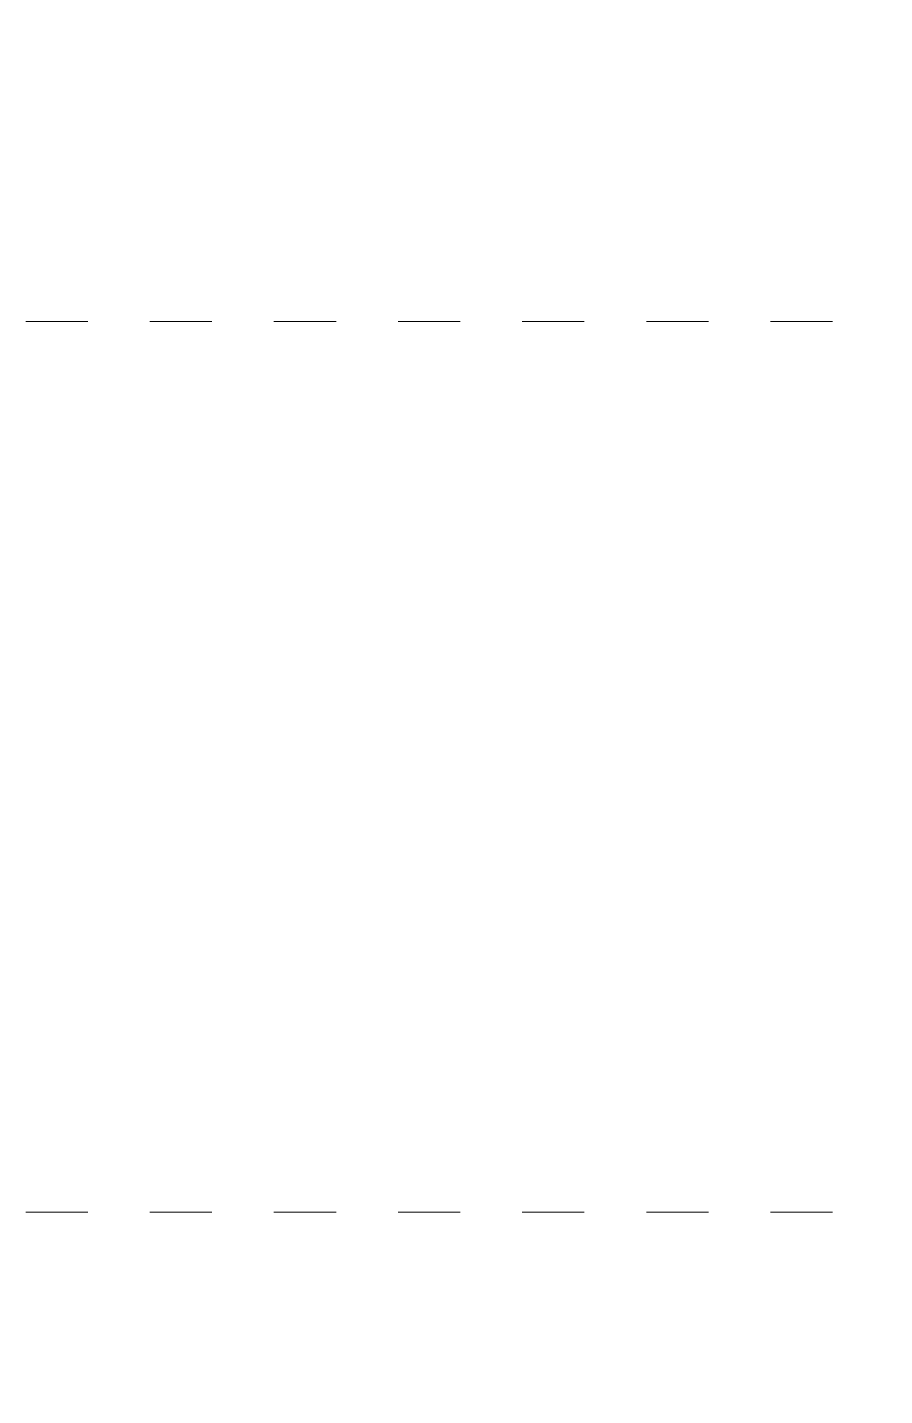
# Model space of a CAD drawing. Header units: millimetres. Extents: x -48147 to 1468943, y -496296 to 18123.
# Drawn here: x 1407679 to 1411578, y -479980 to -473757 of the extents above; entities that cross this region are included whole.
import ezdxf

# ---------------------------------------------------------------- set-up
doc = ezdxf.new("R2010")
doc.units = ezdxf.units.MM
doc.header["$MEASUREMENT"] = 0
doc.linetypes.add('Dashed', pattern=[2822.222233, 1411.111116, -1411.111116])
doc.linetypes.add('Wipeout_Contour', pattern=[1000, 0, -1000])
for name, color, linetype, lineweight, true_color in [('0_Pen_No__105', 7, 'Continuous', 15, 0xa6a6a6), ('A-20-M_Roof_Pen_No__53', 7, 'Continuous', 35, 0x444444), ('New_A-20-M_Roof_Pen_No__147', 7, 'Continuous', 0, 0x606060), ('New_A-20-M_Roof_Pen_No__149', 7, 'Continuous', 0, 0x2a2a2a), ('New_A-20-M_Roof_Pen_No__81', 7, 'Continuous', 20, 0x6a6a6a), ('New_A-25-M_Wall_Ext_Pen_No__107', 7, 'Continuous', 15, 0xa6a6a6), ('New_A-25-M_Wall_Int_Pen_No__107', 7, 'Continuous', 15, 0xa6a6a6)]:
    doc.layers.add(name, color=color, linetype=linetype, lineweight=lineweight, true_color=true_color)
for name, color, linetype in [('A-20-M_Roof', 7, 'Continuous'), ('A-95-M_Elevation Hatch', 7, 'Continuous'), ('A-95-P_Drawing', 7, 'Continuous'), ('New_A-20-M_Roof', 7, 'Continuous'), ('New_A-25-M_Wall_Ext', 7, 'Continuous'), ('New_A-25-M_Wall_Int', 7, 'Continuous'), ('New_ArchiCAD Windows', 7, 'Continuous'), ('S-280-M_STRUCT_FRAME.IFC Import', 7, 'Continuous')]:
    doc.layers.add(name, color=color, linetype=linetype)
for name, color, linetype, lineweight in [('A-20-M_Roof_Pen_No__85', 8, 'Continuous', 20), ('A-20-M_Roof_Pen_No__93', 8, 'Continuous', 13), ('A-95-M_Elevation Hatch_Pen_No__22', 8, 'Continuous', 50), ('New_A-20-M_Roof_Pen_No__193', 7, 'Continuous', 18), ('New_A-20-M_Roof_Pen_No__4', 7, 'Continuous', 20), ('New_A-20-M_Roof_Pen_No__85', 8, 'Continuous', 20), ('New_A-20-M_Roof_Pen_No__92', 8, 'Continuous', 13), ('New_A-25-M_Wall_Ext_Pen_No__1', 7, 'Continuous', 13), ('New_A-25-M_Wall_Ext_Pen_No__87', 8, 'Continuous', 20), ('New_A-25-M_Wall_Int_Pen_No__1', 7, 'Continuous', 13), ('New_A-25-M_Wall_Int_Pen_No__87', 8, 'Continuous', 20), ('New_ArchiCAD Windows_Pen_No__101', 252, 'Continuous', 15), ('New_ArchiCAD Windows_Pen_No__3', 7, 'Continuous', 18), ('New_ArchiCAD Windows_Pen_No__87', 8, 'Continuous', 20), ('S-280-M_STRUCT_FRAME.IFC Import_Pen_No__1', 7, 'Continuous', 13), ('S-280-M_STRUCT_FRAME.IFC Import_Pen_No__160', 5, 'Continuous', 200)]:
    doc.layers.add(name, color=color, linetype=linetype, lineweight=lineweight)
pattern_1 = [(60, (1411454.48, -491295.517), (-43.30127, 25), []), (120, (1411454.48, -491295.517), (43.30127, 25), [])]
pattern_2 = [(90, (1411470.33, -491295.52), (-317, 0), []), (90, (1411454.48, -491295.52), (-317, 0), []), (90, (1411438.63, -491295.52), (-317, 0), []), (90, (1411612.98, -491040.52), (-158.5, 0), [])]

# ---------------------------------------------------------------- blocks, each defined once
blk = doc.blocks.new('Section Elem_175_1', base_point=(1411454.5, -491295.5))
at = {"layer": 'New_A-25-M_Wall_Ext_Pen_No__87', "linetype": 'Continuous'}
blk.add_line((1393118.5, -473878.3), (1411385.1, -473878.3), dxfattribs=at)
blk = doc.blocks.new('Section Elem_181_1', base_point=(1411454.5, -491295.5))
at = {"color": 254, "linetype": 'Wipeout_Contour', "lineweight": 0, "ltscale": 5955567.597239427}
blk.add_wipeout([(1410360.9, -476195.5), (1410335.9, -476195.5), (1410335.9, -478195.5), (1410360.9, -478195.5)], dxfattribs=at).dxf.layer = 'New_ArchiCAD Windows'
at = {"color": 254, "linetype": 'Wipeout_Contour', "lineweight": 0, "ltscale": 5958883.067531196}
blk.add_wipeout([(1411210.9, -478195.5), (1411235.9, -478195.5), (1411235.9, -476195.5), (1411210.9, -476195.5)], dxfattribs=at).dxf.layer = 'New_ArchiCAD Windows'
at = {"color": 254, "linetype": 'Wipeout_Contour', "lineweight": 0, "ltscale": 11911839.69675247}
blk.add_wipeout([(1411210.9, -476195.5), (1411235.9, -476195.5), (1411235.9, -476145.5), (1410335.9, -476145.5), (1410335.9, -476195.5), (1410360.9, -476195.5), (1410360.9, -476170.5), (1411210.9, -476170.5)], dxfattribs=at).dxf.layer = 'New_ArchiCAD Windows'
at = {"color": 254, "linetype": 'Wipeout_Contour', "lineweight": 0, "ltscale": 11917061.81452594}
blk.add_wipeout([(1411210.9, -478220.5), (1410360.9, -478220.5), (1410360.9, -478195.5), (1410335.9, -478195.5), (1410335.9, -478245.5), (1411235.9, -478245.5), (1411235.9, -478195.5), (1411210.9, -478195.5)], dxfattribs=at).dxf.layer = 'New_ArchiCAD Windows'
at = {"color": 254, "linetype": 'Wipeout_Contour', "lineweight": 0, "ltscale": 5955709.625036767}
blk.add_wipeout([(1410410.9, -478170.5), (1410410.9, -476220.5), (1410360.9, -476220.5), (1410360.9, -478170.5)], dxfattribs=at).dxf.layer = 'New_ArchiCAD Windows'
at = {"color": 254, "linetype": 'Wipeout_Contour', "lineweight": 0, "ltscale": 5958740.912186125}
blk.add_wipeout([(1411160.9, -476220.5), (1411160.9, -478170.5), (1411210.9, -478170.5), (1411210.9, -476220.5)], dxfattribs=at).dxf.layer = 'New_ArchiCAD Windows'
at = {"color": 254, "linetype": 'Wipeout_Contour', "lineweight": 0, "ltscale": 8933931.816816952}
blk.add_wipeout([(1411210.9, -476170.5), (1410360.9, -476170.5), (1410360.9, -476220.5), (1410410.9, -476220.5), (1411160.9, -476220.5), (1411210.9, -476220.5)], dxfattribs=at).dxf.layer = 'New_ArchiCAD Windows'
at = {"color": 254, "linetype": 'Wipeout_Contour', "lineweight": 0, "ltscale": 8937744.110189417}
blk.add_wipeout([(1410360.9, -478220.5), (1411210.9, -478220.5), (1411210.9, -478170.5), (1411160.9, -478170.5), (1410410.9, -478170.5), (1410360.9, -478170.5)], dxfattribs=at).dxf.layer = 'New_ArchiCAD Windows'
at = {"layer": 'New_ArchiCAD Windows_Pen_No__101', "linetype": 'Continuous'}
for p, q in [((1410360.9, -476220.5), (1410360.9, -476170.5)), ((1410360.9, -476170.5), (1411210.9, -476170.5)), ((1411210.9, -476170.5), (1411210.9, -476220.5)), ((1410360.9, -478170.5), (1410360.9, -476220.5)), ((1411210.9, -476220.5), (1411210.9, -478170.5)), ((1410360.9, -478220.5), (1410360.9, -478170.5)), ((1411210.9, -478220.5), (1410360.9, -478220.5)), ((1411210.9, -478170.5), (1411210.9, -478220.5))]:
    blk.add_line(p, q, dxfattribs=at)
at = {"layer": 'New_ArchiCAD Windows_Pen_No__87', "linetype": 'Continuous'}
for p, q in [((1410335.9, -476145.5), (1411235.9, -476145.5)), ((1410335.9, -478245.5), (1410335.9, -476145.5)), ((1411235.9, -476145.5), (1411235.9, -478245.5)), ((1411235.9, -478245.5), (1410335.9, -478245.5))]:
    blk.add_line(p, q, dxfattribs=at)
at = {"color": 254, "linetype": 'Wipeout_Contour', "lineweight": 0, "ltscale": 5957225.265999516}
blk.add_wipeout([(1411160.9, -478170.5), (1411160.9, -476220.5), (1410410.9, -476220.5), (1410410.9, -478170.5)], dxfattribs=at).dxf.layer = 'New_ArchiCAD Windows'
at = {"layer": 'New_ArchiCAD Windows_Pen_No__101', "linetype": 'Continuous'}
for p, q in [((1410410.9, -476220.5), (1410410.9, -478170.5)), ((1411160.9, -476220.5), (1410410.9, -476220.5)), ((1411160.9, -478170.5), (1411160.9, -476220.5)), ((1410410.9, -478170.5), (1411160.9, -478170.5))]:
    blk.add_line(p, q, dxfattribs=at)
at = {"layer": 'New_ArchiCAD Windows_Pen_No__3', "linetype": 'Continuous'}
for p, q in [((1411210.9, -476170.5), (1411159.8, -476232.1)), ((1411127.9, -476270.6), (1411076.9, -476332.2)), ((1411044.9, -476370.7), (1410993.9, -476432.2)), ((1410962, -476470.7), (1410910.9, -476532.3)), ((1410879, -476570.8), (1410827.9, -476632.4)), ((1410796, -476670.9), (1410744.9, -476732.4)), ((1410713, -476770.9), (1410661.9, -476832.5)), ((1410630, -476871), (1410579, -476932.6)), ((1410547, -476971.1), (1410496, -477032.6)), ((1410464.1, -477071.1), (1410413, -477132.7)), ((1410412, -477133.9), (1410360.9, -477195.5)), ((1410412, -477257.1), (1410360.9, -477195.5)), ((1410464.1, -477319.9), (1410413, -477258.3)), ((1410547, -477420), (1410496, -477358.4)), ((1410630, -477520), (1410579, -477458.5)), ((1410713, -477620.1), (1410661.9, -477558.5)), ((1410796, -477720.2), (1410744.9, -477658.6)), ((1410879, -477820.2), (1410827.9, -477758.7)), ((1410962, -477920.3), (1410910.9, -477858.7)), ((1411044.9, -478020.4), (1410993.9, -477958.8)), ((1411127.9, -478120.4), (1411076.9, -478058.9)), ((1411210.9, -478220.5), (1411159.8, -478158.9))]:
    blk.add_line(p, q, dxfattribs=at)
blk = doc.blocks.new('Section Elem_189_1', base_point=(1411454.5, -491295.5))
at = {"color": 254, "linetype": 'Wipeout_Contour', "lineweight": 0, "ltscale": 5948466.72988115}
blk.add_wipeout([(1408486.7, -476195.5), (1408461.7, -476195.5), (1408461.7, -478195.5), (1408486.7, -478195.5)], dxfattribs=at).dxf.layer = 'New_ArchiCAD Windows'
at = {"color": 254, "linetype": 'Wipeout_Contour', "lineweight": 0, "ltscale": 5951781.747166374}
blk.add_wipeout([(1409336.7, -478195.5), (1409361.7, -478195.5), (1409361.7, -476195.5), (1409336.7, -476195.5)], dxfattribs=at).dxf.layer = 'New_ArchiCAD Windows'
at = {"color": 254, "linetype": 'Wipeout_Contour', "lineweight": 0, "ltscale": 11897634.39297917}
blk.add_wipeout([(1409336.7, -476195.5), (1409361.7, -476195.5), (1409361.7, -476145.5), (1408461.7, -476145.5), (1408461.7, -476195.5), (1408486.7, -476195.5), (1408486.7, -476170.5), (1409336.7, -476170.5)], dxfattribs=at).dxf.layer = 'New_ArchiCAD Windows'
at = {"color": 254, "linetype": 'Wipeout_Contour', "lineweight": 0, "ltscale": 11902862.74301797}
blk.add_wipeout([(1409336.7, -478220.5), (1408486.7, -478220.5), (1408486.7, -478195.5), (1408461.7, -478195.5), (1408461.7, -478245.5), (1409361.7, -478245.5), (1409361.7, -478195.5), (1409336.7, -478195.5)], dxfattribs=at).dxf.layer = 'New_ArchiCAD Windows'
at = {"color": 254, "linetype": 'Wipeout_Contour', "lineweight": 0, "ltscale": 5948608.738193872}
blk.add_wipeout([(1408536.7, -478170.5), (1408536.7, -476220.5), (1408486.7, -476220.5), (1408486.7, -478170.5)], dxfattribs=at).dxf.layer = 'New_ArchiCAD Windows'
at = {"color": 254, "linetype": 'Wipeout_Contour', "lineweight": 0, "ltscale": 5951639.611165858}
blk.add_wipeout([(1409286.7, -476220.5), (1409286.7, -478170.5), (1409336.7, -478170.5), (1409336.7, -476220.5)], dxfattribs=at).dxf.layer = 'New_ArchiCAD Windows'
at = {"color": 254, "linetype": 'Wipeout_Contour', "lineweight": 0, "ltscale": 8923277.901113523}
blk.add_wipeout([(1409336.7, -476170.5), (1408486.7, -476170.5), (1408486.7, -476220.5), (1408536.7, -476220.5), (1409286.7, -476220.5), (1409336.7, -476220.5)], dxfattribs=at).dxf.layer = 'New_ArchiCAD Windows'
at = {"color": 254, "linetype": 'Wipeout_Contour', "lineweight": 0, "ltscale": 8927094.744215617}
blk.add_wipeout([(1408486.7, -478220.5), (1409336.7, -478220.5), (1409336.7, -478170.5), (1409286.7, -478170.5), (1408536.7, -478170.5), (1408486.7, -478170.5)], dxfattribs=at).dxf.layer = 'New_ArchiCAD Windows'
at = {"layer": 'New_ArchiCAD Windows_Pen_No__101', "linetype": 'Continuous'}
for p, q in [((1408486.7, -476220.5), (1408486.7, -476170.5)), ((1408486.7, -476170.5), (1409336.7, -476170.5)), ((1409336.7, -476170.5), (1409336.7, -476220.5)), ((1408486.7, -478170.5), (1408486.7, -476220.5)), ((1409336.7, -476220.5), (1409336.7, -478170.5)), ((1408486.7, -478220.5), (1408486.7, -478170.5)), ((1409336.7, -478220.5), (1408486.7, -478220.5)), ((1409336.7, -478170.5), (1409336.7, -478220.5))]:
    blk.add_line(p, q, dxfattribs=at)
at = {"layer": 'New_ArchiCAD Windows_Pen_No__87', "linetype": 'Continuous'}
for p, q in [((1408461.7, -476145.5), (1409361.7, -476145.5)), ((1408461.7, -478245.5), (1408461.7, -476145.5)), ((1409361.7, -476145.5), (1409361.7, -478245.5)), ((1409361.7, -478245.5), (1408461.7, -478245.5))]:
    blk.add_line(p, q, dxfattribs=at)
at = {"color": 254, "linetype": 'Wipeout_Contour', "lineweight": 0, "ltscale": 5950124.172058375}
blk.add_wipeout([(1409286.7, -478170.5), (1409286.7, -476220.5), (1408536.7, -476220.5), (1408536.7, -478170.5)], dxfattribs=at).dxf.layer = 'New_ArchiCAD Windows'
at = {"layer": 'New_ArchiCAD Windows_Pen_No__101', "linetype": 'Continuous'}
for p, q in [((1408536.7, -476220.5), (1408536.7, -478170.5)), ((1409286.7, -476220.5), (1408536.7, -476220.5)), ((1409286.7, -478170.5), (1409286.7, -476220.5)), ((1408536.7, -478170.5), (1409286.7, -478170.5))]:
    blk.add_line(p, q, dxfattribs=at)
at = {"layer": 'New_ArchiCAD Windows_Pen_No__3', "linetype": 'Continuous'}
for p, q in [((1409336.7, -476170.5), (1409285.6, -476232.1)), ((1409253.7, -476270.6), (1409202.6, -476332.2)), ((1409170.7, -476370.7), (1409119.7, -476432.2)), ((1409087.7, -476470.7), (1409036.7, -476532.3)), ((1409004.8, -476570.8), (1408953.7, -476632.4)), ((1408921.8, -476670.9), (1408870.7, -476732.4)), ((1408838.8, -476770.9), (1408787.7, -476832.5)), ((1408755.8, -476871), (1408704.7, -476932.6)), ((1408672.8, -476971.1), (1408621.8, -477032.6)), ((1408589.8, -477071.1), (1408538.8, -477132.7)), ((1408537.8, -477133.9), (1408486.7, -477195.5)), ((1408537.8, -477257.1), (1408486.7, -477195.5)), ((1408589.8, -477319.9), (1408538.8, -477258.3)), ((1408672.8, -477420), (1408621.8, -477358.4)), ((1408755.8, -477520), (1408704.7, -477458.5)), ((1408838.8, -477620.1), (1408787.7, -477558.5)), ((1408921.8, -477720.2), (1408870.7, -477658.6)), ((1409004.8, -477820.2), (1408953.7, -477758.7)), ((1409087.7, -477920.3), (1409036.7, -477858.7)), ((1409170.7, -478020.4), (1409119.7, -477958.8)), ((1409253.7, -478120.4), (1409202.6, -478058.9)), ((1409336.7, -478220.5), (1409285.6, -478158.9))]:
    blk.add_line(p, q, dxfattribs=at)
blk = doc.blocks.new('Section Elem_421_1', base_point=(1411454.5, -491295.5))
at = {"layer": 'New_A-25-M_Wall_Ext_Pen_No__107', "linetype": 'Continuous'}
blk.add_hatch(color=256, dxfattribs=at).paths.add_polyline_path([(1411385.8, -471380.5), (1411385.1, -471380.5), (1411385.1, -479145.5), (1411385.8, -479145.5)])
at = {"color": 254, "linetype": 'Wipeout_Contour', "lineweight": 0, "ltscale": 5957420.796347932}
blk.add_wipeout([(1411584.6, -471380.5), (1411385.8, -471380.5), (1411385.8, -479145.5), (1411584.6, -479145.5)], dxfattribs=at).dxf.layer = 'New_A-25-M_Wall_Ext'
at = {"layer": 'New_A-25-M_Wall_Ext_Pen_No__107', "linetype": 'Continuous'}
h = blk.add_hatch(dxfattribs=at)
h.set_pattern_fill('Batt_Insulation_0001', color=256, style=0, pattern_type=2)
h.set_pattern_definition(pattern_1)
h.paths.add_polyline_path([(1411584.6, -471380.5), (1411385.8, -471380.5), (1411385.8, -479145.5), (1411584.6, -479145.5)])
at = {"layer": 'New_A-25-M_Wall_Ext_Pen_No__1', "linetype": 'Continuous'}
for p, q in [((1411385.1, -471380.5), (1411385.1, -479145.5)), ((1411385.8, -471380.5), (1411385.8, -479145.5))]:
    blk.add_line(p, q, dxfattribs=at)
at = {"layer": 'New_A-25-M_Wall_Ext_Pen_No__1', "linetype": 'Continuous', "flags": 128}
blk.add_lwpolyline([(1411750.1, -479145.5), (1411735.1, -479145.5), (1411732.1, -479145.5), (1411588.1, -479145.5), (1411585.1, -479145.5), (1411584.6, -479145.5), (1411385.8, -479145.5), (1411385.1, -479145.5)], dxfattribs=at)
blk = doc.blocks.new('Section Elem_481_1', base_point=(1411454.5, -491295.5))
at = {"layer": 'New_A-20-M_Roof_Pen_No__4', "linetype": 'Continuous'}
for p, q in [((1408236.4, -479326.5), (1406805.4, -479326.5)), ((1408305.4, -479326.5), (1408236.4, -479326.5)), ((1409736.4, -479326.5), (1408305.4, -479326.5)), ((1409805.4, -479326.5), (1409736.4, -479326.5)), ((1411236.4, -479326.5), (1409805.4, -479326.5)), ((1411305.4, -479326.5), (1411236.4, -479326.5))]:
    blk.add_line(p, q, dxfattribs=at)
at = {"color": 254, "linetype": 'Wipeout_Contour', "lineweight": 0, "ltscale": 5962899.614435782}
blk.add_wipeout([(1411569.9, -479281.5), (1411569.1, -479281.5), (1411569.1, -479326.5), (1411569.9, -479326.5)], dxfattribs=at).dxf.layer = 'New_A-20-M_Roof'
at = {"layer": 'New_A-20-M_Roof_Pen_No__4', "linetype": 'Continuous'}
for p, q in [((1411568.9, -479326.5), (1411305.4, -479326.5)), ((1411569.1, -479326.5), (1411568.9, -479326.5))]:
    blk.add_line(p, q, dxfattribs=at)
at = {"color": 254, "linetype": 'Wipeout_Contour', "lineweight": 0, "ltscale": 5923904.695685593}
blk.add_wipeout([(1411569.1, -479281.5), (1390975.3, -479281.5), (1390975.3, -479291.5), (1411569.1, -479291.5)], dxfattribs=at).dxf.layer = 'New_A-20-M_Roof'
at = {"layer": 'New_A-20-M_Roof_Pen_No__81', "linetype": 'Continuous', "lineweight": 0, "true_color": 0x353535}
blk.add_hatch(color=250, dxfattribs=at).paths.add_polyline_path([(1390975.3, -479291.5), (1390975.3, -479326.5), (1411569.1, -479326.5), (1411569.1, -479291.5)])
at = {"layer": 'New_A-20-M_Roof_Pen_No__85', "linetype": 'Continuous'}
h = blk.add_hatch(dxfattribs=at)
h.set_pattern_fill('Batt_Insulation_0001', color=256, style=0, pattern_type=2)
h.set_pattern_definition(pattern_1)
h.paths.add_polyline_path([(1411569.1, -479281.5), (1390975.3, -479281.5), (1390975.3, -479291.5), (1411569.1, -479291.5)])
at = {"layer": 'New_A-20-M_Roof_Pen_No__147', "linetype": 'Continuous'}
blk.add_line((1411569.1, -479291.5), (1411569.1, -479326.5), dxfattribs=at)
at = {"layer": 'New_A-20-M_Roof_Pen_No__149', "linetype": 'Continuous'}
blk.add_line((1411569.1, -479291.5), (1390975.3, -479291.5), dxfattribs=at)
at = {"layer": 'New_A-20-M_Roof_Pen_No__193', "linetype": 'Continuous'}
blk.add_line((1411569.1, -479281.5), (1411569.1, -479291.5), dxfattribs=at)
at = {"layer": 'New_A-20-M_Roof_Pen_No__92', "linetype": 'Continuous'}
blk.add_line((1411569.9, -479281.5), (1411569.9, -479326.5), dxfattribs=at)
blk = doc.blocks.new('Section Elem_482_1', base_point=(1411454.5, -491295.5))
at = {"color": 254, "linetype": 'Wipeout_Contour', "lineweight": 0, "ltscale": 23705300.2218398}
blk.add_wipeout([(1392500.3, -479016.8), (1392538.1, -479017.1), (1392737.2, -479018.8), (1398924.4, -479070.2), (1409723.6, -479070.2), (1410096.4, -479059.4), (1410101.5, -479059.2), (1411385.1, -479021.9), (1411385.1, -479016.9), (1407099.5, -479016.9), (1407099.5, -479062.4), (1405191.5, -479062.4), (1405191.5, -479016.9), (1392753.2, -479016.9), (1392753.2, -479016.5), (1392510.8, -479016.5)], dxfattribs=at).dxf.layer = 'A-20-M_Roof'
at = {"color": 254, "linetype": 'Wipeout_Contour', "lineweight": 0, "ltscale": 5962783.557792612}
blk.add_wipeout([(1411569.9, -479145.5), (1411569.2, -479145.5), (1411569.2, -479281.5), (1411569.9, -479281.5)], dxfattribs=at).dxf.layer = 'A-20-M_Roof'
at = {"color": 254, "linetype": 'Wipeout_Contour', "lineweight": 0, "ltscale": 4469826.732719342}
blk.add_wipeout([(1409723.6, -479070.2), (1411385.1, -479040.8), (1411385.1, -479021.9)], dxfattribs=at).dxf.layer = 'A-20-M_Roof'
at = {"color": 254, "linetype": 'Wipeout_Contour', "lineweight": 0, "ltscale": 11866068.12778171}
blk.add_wipeout([(1394782.8, -479281.5), (1411569.2, -479281.5), (1411569.2, -479138.2), (1411569.1, -479037.6), (1409723.6, -479070.2), (1398924.4, -479070.2), (1397003.6, -479067.5), (1394782.8, -479068.1)], dxfattribs=at).dxf.layer = 'A-20-M_Roof'
at = {"layer": 'A-20-M_Roof_Pen_No__85', "linetype": 'Continuous'}
h = blk.add_hatch(dxfattribs=at)
h.set_pattern_fill('Batt_Insulation_0001', color=256, style=0, pattern_type=2)
h.set_pattern_definition(pattern_1)
h.paths.add_polyline_path([(1394782.8, -479281.5), (1411569.2, -479281.5), (1411569.2, -479138.2), (1411569.1, -479037.6), (1409723.6, -479070.2), (1398924.4, -479070.2), (1397003.6, -479067.5), (1394782.8, -479068.1)])
at = {"layer": 'A-20-M_Roof_Pen_No__53', "linetype": 'Continuous'}
blk.add_line((1411569.2, -479281.5), (1411569.1, -479281.5), dxfattribs=at)
at = {"layer": 'A-20-M_Roof_Pen_No__53', "linetype": 'Continuous', "flags": 128}
for points in [[(1411569.1, -479037.6), (1409723.6, -479070.2), (1398924.4, -479070.2), (1397003.6, -479067.5), (1394782.8, -479068.1)], [(1411569.1, -479037.6), (1411569.2, -479138.2), (1411569.2, -479281.5)]]:
    blk.add_lwpolyline(points, dxfattribs=at)
at = {"layer": 'A-20-M_Roof_Pen_No__93', "linetype": 'Continuous'}
for p, q in [((1411570, -479281.5), (1411570, -479145.5)), ((1411569.2, -479281.5), (1411570, -479281.5))]:
    blk.add_line(p, q, dxfattribs=at)
blk = doc.blocks.new('Section Elem_515_1', base_point=(1411454.5, -491295.5))
at = {"color": 254, "linetype": 'Wipeout_Contour', "lineweight": 0, "ltscale": 5965743.39580308}
blk.add_wipeout([(1411583.9, -479326.5), (1411568.9, -479326.5), (1411568.9, -483645.5), (1411583.9, -483645.5)], dxfattribs=at).dxf.layer = 'New_A-25-M_Wall_Int'
at = {"layer": 'New_A-25-M_Wall_Int_Pen_No__107', "linetype": 'Continuous'}
h = blk.add_hatch(dxfattribs=at)
h.set_pattern_fill('Plaster_0001', color=256, style=0, pattern_type=2)
h.set_pattern_definition([(270, (1411454.48, -491295.52), (173.205, 0), [0, -100]), (270, (1411541.08, -491345.52), (173.205, 0), [0, -100])])
h.paths.add_polyline_path([(1411583.9, -479326.5), (1411568.9, -479326.5), (1411568.9, -483645.5), (1411583.9, -483645.5)])
at = {"color": 254, "linetype": 'Wipeout_Contour', "lineweight": 0, "ltscale": 5966036.798351485}
blk.add_wipeout([(1411723.9, -483645.5), (1411723.9, -479326.5), (1411583.9, -479326.5), (1411583.9, -483645.5)], dxfattribs=at).dxf.layer = 'New_A-25-M_Wall_Int'
at = {"layer": 'New_A-25-M_Wall_Int_Pen_No__107', "linetype": 'Continuous'}
h = blk.add_hatch(dxfattribs=at)
h.set_pattern_fill('Concrete_Block_0001', color=256, style=0, pattern_type=2)
h.set_pattern_definition([(45, (1411454.48, -491295.52), (-91.9239, 91.9239), []), (135, (1411454.48, -491295.52), (91.9239, 91.9239), [])])
h.paths.add_polyline_path([(1411723.9, -483645.5), (1411723.9, -479326.5), (1411583.9, -479326.5), (1411583.9, -483645.5)])
at = {"layer": 'New_A-25-M_Wall_Int_Pen_No__1', "linetype": 'Continuous'}
for p, q in [((1411568.9, -479326.5), (1411568.9, -483645.5)), ((1411583.9, -479326.5), (1411583.9, -483645.5)), ((1411723.9, -479326.5), (1411723.9, -483645.5))]:
    blk.add_line(p, q, dxfattribs=at)
at = {"layer": 'New_A-25-M_Wall_Int_Pen_No__1', "linetype": 'Continuous', "flags": 128}
blk.add_lwpolyline([(1411723.9, -479326.5), (1411583.9, -479326.5), (1411569.1, -479326.5)], dxfattribs=at)
at = {"layer": 'New_A-25-M_Wall_Int_Pen_No__87', "linetype": 'Continuous'}
for p in [(1411568.8, -479326.5), (1411568.9, -483645.5)]:
    blk.add_line(p, (1411568.8, -483645.5), dxfattribs=at)
blk = doc.blocks.new('Section Elem_763_1', base_point=(1411454.5, -491295.5))
at = {"layer": 'S-280-M_STRUCT_FRAME.IFC Import_Pen_No__160', "linetype": 'Continuous', "lineweight": 0, "true_color": 0x00007f}
blk.add_hatch(color=176, dxfattribs=at).paths.add_polyline_path([(1408308.4, -479329.5), (1408307.5, -479327.4), (1408305.4, -479326.5), (1408236.4, -479326.5), (1408234.3, -479327.4), (1408233.4, -479329.5), (1408233.4, -479555.5), (1408233, -479556.6), (1408231.9, -479557), (1408168.9, -479557), (1408167.9, -479556.6), (1408167.4, -479555.5), (1408167.4, -479537.5), (1408165.9, -479537.5), (1408165.9, -479555.5), (1408166.8, -479557.6), (1408168.9, -479558.5), (1408231.9, -479558.5), (1408234, -479557.6), (1408234.9, -479555.5), (1408234.9, -479329.5), (1408235.4, -479328.5), (1408236.4, -479328), (1408305.4, -479328), (1408306.5, -479328.5), (1408306.9, -479329.5), (1408306.9, -479345.5), (1408308.4, -479345.5)])
at = {"layer": 'S-280-M_STRUCT_FRAME.IFC Import_Pen_No__1', "linetype": 'Continuous'}
for p, q in [((1408236.4, -479326.5), (1408234.3, -479327.4)), ((1408305.4, -479326.5), (1408307.5, -479327.4)), ((1408308.4, -479345.5), (1408306.9, -479345.5)), ((1408167.4, -479537.5), (1408165.9, -479537.5))]:
    blk.add_line(p, q, dxfattribs=at)
at = {"layer": 'S-280-M_STRUCT_FRAME.IFC Import_Pen_No__1', "linetype": 'Continuous', "flags": 128}
for points in [[(1408234.3, -479327.4), (1408233.4, -479329.5), (1408233.4, -479555.5), (1408233, -479556.6)], [(1408235.4, -479328.5), (1408234.9, -479329.5), (1408234.9, -479555.5), (1408234, -479557.6)], [(1408306.5, -479328.5), (1408305.4, -479328), (1408236.4, -479328), (1408235.4, -479328.5)], [(1408306.5, -479328.5), (1408306.9, -479329.5), (1408306.9, -479345.5)], [(1408307.5, -479327.4), (1408308.4, -479329.5), (1408308.4, -479345.5)], [(1408165.9, -479537.5), (1408165.9, -479555.5), (1408166.8, -479557.6)], [(1408166.8, -479557.6), (1408168.9, -479558.5), (1408231.9, -479558.5), (1408234, -479557.6)], [(1408167.4, -479537.5), (1408167.4, -479555.5), (1408167.9, -479556.6)], [(1408167.9, -479556.6), (1408168.9, -479557), (1408231.9, -479557), (1408233, -479556.6)]]:
    blk.add_lwpolyline(points, dxfattribs=at)
blk = doc.blocks.new('Section Elem_764_1', base_point=(1411454.5, -491295.5))
at = {"layer": 'S-280-M_STRUCT_FRAME.IFC Import_Pen_No__160', "linetype": 'Continuous', "lineweight": 0, "true_color": 0x00007f}
blk.add_hatch(color=176, dxfattribs=at).paths.add_polyline_path([(1409808.4, -479329.5), (1409807.5, -479327.4), (1409805.4, -479326.5), (1409736.4, -479326.5), (1409734.3, -479327.4), (1409733.4, -479329.5), (1409733.4, -479555.5), (1409733, -479556.6), (1409731.9, -479557), (1409668.9, -479557), (1409667.9, -479556.6), (1409667.4, -479555.5), (1409667.4, -479537.5), (1409665.9, -479537.5), (1409665.9, -479555.5), (1409666.8, -479557.6), (1409668.9, -479558.5), (1409731.9, -479558.5), (1409734, -479557.6), (1409734.9, -479555.5), (1409734.9, -479329.5), (1409735.4, -479328.5), (1409736.4, -479328), (1409805.4, -479328), (1409806.5, -479328.5), (1409806.9, -479329.5), (1409806.9, -479345.5), (1409808.4, -479345.5)])
at = {"layer": 'S-280-M_STRUCT_FRAME.IFC Import_Pen_No__1', "linetype": 'Continuous'}
for p, q in [((1409736.4, -479326.5), (1409734.3, -479327.4)), ((1409805.4, -479326.5), (1409807.5, -479327.4)), ((1409808.4, -479345.5), (1409806.9, -479345.5)), ((1409667.4, -479537.5), (1409665.9, -479537.5))]:
    blk.add_line(p, q, dxfattribs=at)
at = {"layer": 'S-280-M_STRUCT_FRAME.IFC Import_Pen_No__1', "linetype": 'Continuous', "flags": 128}
for points in [[(1409734.3, -479327.4), (1409733.4, -479329.5), (1409733.4, -479555.5), (1409733, -479556.6)], [(1409735.4, -479328.5), (1409734.9, -479329.5), (1409734.9, -479555.5), (1409734, -479557.6)], [(1409806.5, -479328.5), (1409805.4, -479328), (1409736.4, -479328), (1409735.4, -479328.5)], [(1409806.5, -479328.5), (1409806.9, -479329.5), (1409806.9, -479345.5)], [(1409807.5, -479327.4), (1409808.4, -479329.5), (1409808.4, -479345.5)], [(1409665.9, -479537.5), (1409665.9, -479555.5), (1409666.8, -479557.6)], [(1409666.8, -479557.6), (1409668.9, -479558.5), (1409731.9, -479558.5), (1409734, -479557.6)], [(1409667.4, -479537.5), (1409667.4, -479555.5), (1409667.9, -479556.6)], [(1409667.9, -479556.6), (1409668.9, -479557), (1409731.9, -479557), (1409733, -479556.6)]]:
    blk.add_lwpolyline(points, dxfattribs=at)
blk = doc.blocks.new('Section Elem_765_1', base_point=(1411454.5, -491295.5))
at = {"layer": 'S-280-M_STRUCT_FRAME.IFC Import_Pen_No__160', "linetype": 'Continuous', "lineweight": 0, "true_color": 0x00007f}
blk.add_hatch(color=176, dxfattribs=at).paths.add_polyline_path([(1411308.4, -479329.5), (1411307.5, -479327.4), (1411305.4, -479326.5), (1411236.4, -479326.5), (1411234.3, -479327.4), (1411233.4, -479329.5), (1411233.4, -479555.5), (1411233, -479556.6), (1411231.9, -479557), (1411168.9, -479557), (1411167.9, -479556.6), (1411167.4, -479555.5), (1411167.4, -479537.5), (1411165.9, -479537.5), (1411165.9, -479555.5), (1411166.8, -479557.6), (1411168.9, -479558.5), (1411231.9, -479558.5), (1411234, -479557.6), (1411234.9, -479555.5), (1411234.9, -479329.5), (1411235.4, -479328.5), (1411236.4, -479328), (1411305.4, -479328), (1411306.5, -479328.5), (1411306.9, -479329.5), (1411306.9, -479345.5), (1411308.4, -479345.5)])
at = {"layer": 'S-280-M_STRUCT_FRAME.IFC Import_Pen_No__1', "linetype": 'Continuous'}
for p, q in [((1411236.4, -479326.5), (1411234.3, -479327.4)), ((1411305.4, -479326.5), (1411307.5, -479327.4)), ((1411308.4, -479345.5), (1411306.9, -479345.5)), ((1411167.4, -479537.5), (1411165.9, -479537.5))]:
    blk.add_line(p, q, dxfattribs=at)
at = {"layer": 'S-280-M_STRUCT_FRAME.IFC Import_Pen_No__1', "linetype": 'Continuous', "flags": 128}
for points in [[(1411234.3, -479327.4), (1411233.4, -479329.5), (1411233.4, -479555.5), (1411233, -479556.6)], [(1411235.4, -479328.5), (1411234.9, -479329.5), (1411234.9, -479555.5), (1411234, -479557.6)], [(1411306.5, -479328.5), (1411305.4, -479328), (1411236.4, -479328), (1411235.4, -479328.5)], [(1411306.5, -479328.5), (1411306.9, -479329.5), (1411306.9, -479345.5)], [(1411307.5, -479327.4), (1411308.4, -479329.5), (1411308.4, -479345.5)], [(1411165.9, -479537.5), (1411165.9, -479555.5), (1411166.8, -479557.6)], [(1411166.8, -479557.6), (1411168.9, -479558.5), (1411231.9, -479558.5), (1411234, -479557.6)], [(1411167.4, -479537.5), (1411167.4, -479555.5), (1411167.9, -479556.6)], [(1411167.9, -479556.6), (1411168.9, -479557), (1411231.9, -479557), (1411233, -479556.6)]]:
    blk.add_lwpolyline(points, dxfattribs=at)
blk = doc.blocks.new('S-34 Building Section_STORY_MARKER', base_point=(1411454.5, -491295.5))
at = {"layer": '0_Pen_No__105', "linetype": 'Dashed', "ltscale": 0.2}
for p, q in [((1387916.2, -475095.5), (1445948.4, -475095.5)), ((1387916.2, -479145.5), (1445948.4, -479145.5))]:
    blk.add_line(p, q, dxfattribs=at)

msp = doc.modelspace()

# ---------------------------------------------------------------- block references
at = {"layer": 'New_A-20-M_Roof'}
msp.add_blockref('Section Elem_481_1', (1411454.5, -491295.5), dxfattribs=at)
at = {"layer": 'New_A-25-M_Wall_Ext'}
msp.add_blockref('Section Elem_175_1', (1411454.5, -491295.5), dxfattribs=at)
at = {"layer": 'New_ArchiCAD Windows'}
for name in ['Section Elem_189_1', 'Section Elem_181_1']:
    msp.add_blockref(name, (1411454.5, -491295.5), dxfattribs=at)

# ---------------------------------------------------------------- next in the draw order: block references
at = {"layer": 'New_A-25-M_Wall_Ext'}
msp.add_blockref('Section Elem_421_1', (1411454.5, -491295.5), dxfattribs=at)
at = {"layer": 'New_A-25-M_Wall_Int'}
msp.add_blockref('Section Elem_515_1', (1411454.5, -491295.5), dxfattribs=at)
at = {"layer": 'S-280-M_STRUCT_FRAME.IFC Import'}
for name in ['Section Elem_763_1', 'Section Elem_764_1', 'Section Elem_765_1']:
    msp.add_blockref(name, (1411454.5, -491295.5), dxfattribs=at)

# ---------------------------------------------------------------- next in the draw order: block references
at = {"layer": 'A-20-M_Roof'}
msp.add_blockref('Section Elem_482_1', (1411454.5, -491295.5), dxfattribs=at)

# ---------------------------------------------------------------- next in the draw order: wipeouts: each hides what was drawn before it
at = {"color": 254, "linetype": 'Wipeout_Contour', "lineweight": 0, "ltscale": 11910143.36891487}
msp.add_wipeout([(1410771.4, -473904.5), (1410771.4, -476145.5), (1410335.9, -476145.5), (1410335.9, -478245.5), (1410771.4, -478245.5), (1410771.4, -479095.5), (1409458.6, -479095.5), (1409458.6, -473904.5)], dxfattribs=at).dxf.layer = 'A-95-M_Elevation Hatch'

# ---------------------------------------------------------------- next in the draw order: hatches: boundary and pattern name
at = {"layer": 'A-95-M_Elevation Hatch_Pen_No__22', "linetype": 'Continuous'}
h = msp.add_hatch(dxfattribs=at)
h.set_pattern_fill('cladding_vertical_1_0001', color=256, style=0, pattern_type=2)
h.set_pattern_definition(pattern_2)
h.paths.add_polyline_path([(1410771.4, -473904.5), (1410771.4, -476145.5), (1410335.9, -476145.5), (1410335.9, -478245.5), (1410771.4, -478245.5), (1410771.4, -479095.5), (1409458.6, -479095.5), (1409458.6, -473904.5)])

# ---------------------------------------------------------------- next in the draw order: wipeouts: each hides what was drawn before it
at = {"color": 254, "linetype": 'Wipeout_Contour', "lineweight": 0, "ltscale": 11899978.80115303}
msp.add_wipeout([(1409361.7, -478245.5), (1409361.7, -476145.5), (1408577.5, -476145.5), (1408577.5, -473904.5), (1409458.6, -473904.5), (1409458.6, -479084.1), (1408577.5, -479084.1), (1408577.5, -478245.5)], dxfattribs=at).dxf.layer = 'A-95-M_Elevation Hatch'
at = {"color": 254, "linetype": 'Wipeout_Contour', "lineweight": 0, "ltscale": 11915501.03847546}
msp.add_wipeout([(1411385.1, -473904.5), (1411385.1, -479095.5), (1410771.8, -479095.5), (1410771.7, -478245.5), (1411235.8, -478245.5), (1411235.9, -476145.5), (1410771.4, -476145.5), (1410771.4, -473904.5)], dxfattribs=at).dxf.layer = 'A-95-M_Elevation Hatch'

# ---------------------------------------------------------------- next in the draw order: hatches: boundary and pattern name
at = {"layer": 'A-95-M_Elevation Hatch_Pen_No__22', "linetype": 'Continuous'}
h = msp.add_hatch(dxfattribs=at)
h.set_pattern_fill('cladding_vertical__0001', color=256, style=0, pattern_type=2)
h.set_pattern_definition([(90, (1411465.33, -491295.52), (-217, 0), []), (90, (1411454.48, -491295.52), (-217, 0), []), (90, (1411443.63, -491295.52), (-217, 0), []), (90, (1411562.98, -491040.52), (-108.5, 0), [])])
h.paths.add_polyline_path([(1409361.7, -478245.5), (1409361.7, -476145.5), (1408577.5, -476145.5), (1408577.5, -473904.5), (1409458.6, -473904.5), (1409458.6, -479084.1), (1408577.5, -479084.1), (1408577.5, -478245.5)])
h = msp.add_hatch(dxfattribs=at)
h.set_pattern_fill('cladding_vertical3_0001', color=256, style=0, pattern_type=2)
h.set_pattern_definition([(90, (1411480.33, -491295.5), (-517, 0), []), (90, (1411454.5, -491295.5), (-517, 0), []), (90, (1411428.63, -491295.5), (-517, 0), []), (90, (1411712.98, -491040.52), (-258.5, 0), [])])
h.paths.add_polyline_path([(1411385.1, -473904.5), (1411385.1, -479095.5), (1410771.8, -479095.5), (1410771.7, -478245.5), (1411235.8, -478245.5), (1411235.9, -476145.5), (1410771.4, -476145.5), (1410771.4, -473904.5)])

# ---------------------------------------------------------------- next in the draw order: wipeouts: each hides what was drawn before it
at = {"color": 254, "linetype": 'Wipeout_Contour', "lineweight": 0, "ltscale": 11894904.85007733}
msp.add_wipeout([(1408577.5, -473904.5), (1408577.5, -476145.5), (1408461.7, -476145.5), (1408461.7, -478245.5), (1408577.5, -478245.5), (1408577.5, -479090.1), (1407679.2, -479090.1), (1407679.2, -473904.5)], dxfattribs=at).dxf.layer = 'A-95-M_Elevation Hatch'

# ---------------------------------------------------------------- next in the draw order: hatches: boundary and pattern name
at = {"layer": 'A-95-M_Elevation Hatch_Pen_No__22', "linetype": 'Continuous'}
h = msp.add_hatch(dxfattribs=at)
h.set_pattern_fill('cladding_vertical_1_0001', color=256, style=0, pattern_type=2)
h.set_pattern_definition(pattern_2)
h.paths.add_polyline_path([(1408577.5, -473904.5), (1408577.5, -476145.5), (1408461.7, -476145.5), (1408461.7, -478245.5), (1408577.5, -478245.5), (1408577.5, -479090.1), (1407679.2, -479090.1), (1407679.2, -473904.5)])

# ---------------------------------------------------------------- next in the draw order: wipeouts: each hides what was drawn before it
at = {"color": 254, "linetype": 'Wipeout_Contour', "lineweight": 0, "ltscale": 5953049.402087892}
msp.add_wipeout([(1407425.6, -470587.8), (1412998.3, -470587.8), (1412998.3, -480629.6), (1407425.6, -480629.6)], dxfattribs=at).dxf.layer = 'A-95-P_Drawing'

# ---------------------------------------------------------------- next in the draw order: block references
at = {"linetype": 'Continuous', "lineweight": 0}
msp.add_blockref('S-34 Building Section_STORY_MARKER', (1411454.5, -491295.5), dxfattribs=at)

doc.saveas('drawing.dxf')
